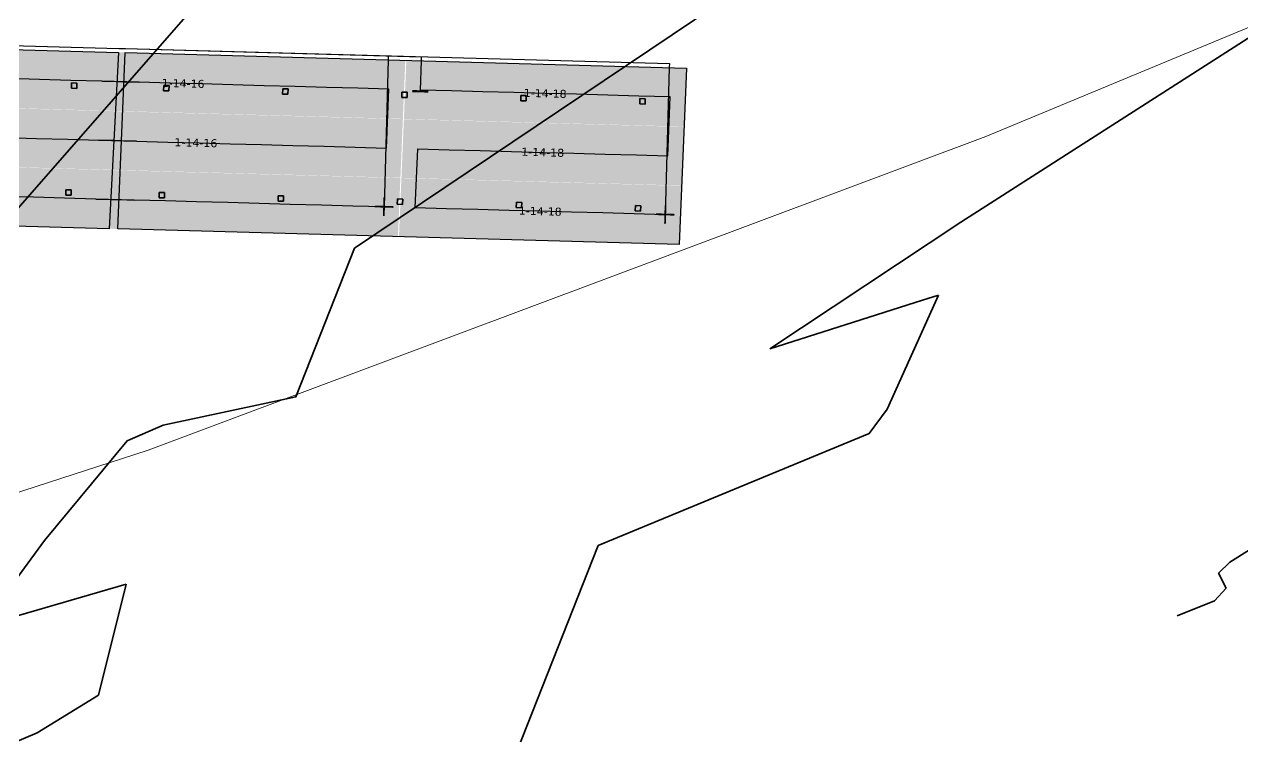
# Model space of a CAD drawing. Header units: metres. Extents: x 1477905 to 1478744, y 4202276 to 4202610.
# Drawn here: x 1478475.23 to 1478520.89, y 4202397.27 to 4202423.98 of the extents above; entities that cross this region are included whole.
import ezdxf

# ---------------------------------------------------------------- set-up
doc = ezdxf.new("R2010")
doc.units = ezdxf.units.M
doc.layers.add('Nouveau Terrain - CN - Courbes', color=22, linetype='Continuous', lineweight=0)
for name, color, linetype in [('PVcase DC Extensions', 170, 'Continuous'), ('PVcase Device Coloring', 7, 'Continuous'), ('PVcase Polarity Symbols', 7, 'Continuous'), ('PVcase Poles', 7, 'Continuous'), ('PVcase PV Area', 30, 'Continuous'), ('PVcase PV Modules (full frames)', 142, 'Continuous'), ('PVcase PV Modules (optimised)', 142, 'Continuous'), ('PVcase String Cables', 150, 'Continuous'), ('PVcase Stringing Numbers', 7, 'Continuous'), ('PVcase Strings', 92, 'Continuous')]:
    doc.layers.add(name, color=color, linetype=linetype)
doc.styles.get("Standard").update_dxf_attribs({"font": 'verdana.ttf'})
doc.styles.add('UBS-Style de texte', font='verdana.ttf')

# ---------------------------------------------------------------- blocks, each defined once
blk = doc.blocks.new('3P18@15DEG F FX ID2 PVBlock')
at = {"layer": 'PVcase PV Modules (optimised)', "color": 0}
blk.add_polyline3d([(0, 0, 1.773945735132677), (21.06698842950539, -0.5810537936249747, 1.773945735132684), (20.88445742833418, -7.198992669318526, 7.019385073192552e-15), (-0.182531001171211, -6.617938875693552, 0)], close=True, dxfattribs=at)

msp = doc.modelspace()

# ---------------------------------------------------------------- hatches: boundary and pattern name
at = {"layer": 'PVcase Device Coloring', "true_color": 0x00ff40, "transparency": 33554582}
for points in [[(1478472.948912517, 4202423.089385308), (1478472.856867017, 4202420.890708223), (1478489.417542936, 4202420.433944146), (1478489.509588436, 4202422.632621231)], [(1478489.548518314, 4202422.631547497), (1478489.456472814, 4202420.432870411), (1478499.955561439, 4202420.143292464), (1478500.047606939, 4202422.34196955)], [(1478473.999585649, 4202420.849527687), (1478473.907540149, 4202418.650850601), (1478489.325093373, 4202418.225615273), (1478489.417138873, 4202420.424292359)], [(1478489.456068751, 4202420.423218624), (1478489.364023251, 4202418.224541538), (1478499.863111876, 4202417.934963591), (1478499.955157376, 4202420.133640677)], [(1478457.540092537, 4202419.092622272), (1478457.448047037, 4202416.893945186), (1478489.23264381, 4202416.0172864), (1478489.32468931, 4202418.215963486)], [(1478489.363619188, 4202418.214889751), (1478489.271573688, 4202416.016212665), (1478499.770662313, 4202415.726634718), (1478499.862707813, 4202417.925311804)]]:
    msp.add_hatch(color=100, dxfattribs=at).paths.add_polyline_path(points, flags=0)

# ---------------------------------------------------------------- linework, layer by layer
at = {"layer": 'Nouveau Terrain - CN - Courbes', "linetype": 'Continuous', "lineweight": 35}
for points in [[(1478503.170092912, 4202411.813479084, 64), (1478510.323858929, 4202416.562331184, 64), (1478565.267970728, 4202451.771475171, 64), (1478567.421677973, 4202454.804048281, 64), (1478571.214159085, 4202457.672936547, 64), (1478578.792609371, 4202462.916369656, 64), (1478593.287892865, 4202474.512666886, 64), (1478608.062461353, 4202484.182567366, 64), (1478610.890795148, 4202488.683412197, 64), (1478615.589666574, 4202495.221847838, 64)], [(1478479.04729392, 4202402.991108484, 65), (1478473.620589757, 4202401.417096424, 65), (1478475.985826699, 4202404.625406353, 65), (1478479.081299543, 4202408.366937595, 65), (1478480.429402437, 4202408.946411879, 65), (1478485.40812982, 4202410.008290214, 65), (1478487.609477454, 4202415.586895473, 65), (1478513.964444778, 4202433.312340741, 65), (1478556.971374048, 4202460.598036304, 65), (1478557.432209718, 4202461.599895009, 65), (1478559.407499856, 4202462.247799107, 65), (1478561.959309776, 4202463.805026239, 65), (1478569.909404268, 4202469.411276964, 65), (1478584.394987576, 4202477.759410393, 65), (1478587.342653569, 4202479.804456011, 65)], [(1478460.05602341, 4202398.024387334, 66), (1478459.212787518, 4202398.190406777, 66), (1478462.015698838, 4202401.475463587, 66), (1478465.607678771, 4202405.935287581, 66), (1478474.120264327, 4202416.931485549, 66), (1478475.004602611, 4202417.081417836, 66), (1478482.580715698, 4202425.772784553, 66), (1478516.306781525, 4202448.862316032, 66), (1478517.882323446, 4202450.561830505, 66), (1478520.160226136, 4202452.125735318, 66), (1478525.940551864, 4202455.216131345, 66), (1478534.350687071, 4202460.458383814, 66), (1478536.699811654, 4202461.468913687, 66), (1478544.439863948, 4202462.628009935, 66)], [(1478518.429426764, 4202401.797377984, 63.00000000000001), (1478519.835982217, 4202402.364399529, 63.00000000000001), (1478520.267950023, 4202402.845210802, 63.00000000000001), (1478519.98667308, 4202403.400222328, 63.00000000000001), (1478520.409490338, 4202403.819477651, 63.00000000000001), (1478522.520669698, 4202405.135444006, 63.00000000000001), (1478526.356379845, 4202409.092463017, 63.00000000000001), (1478533.280413434, 4202417.420699934, 63.00000000000001)], [(1478496.733978996, 4202404.442671555, 64), (1478506.897039722, 4202408.644492743, 64), (1478507.571601508, 4202409.555015524, 64), (1478509.491779255, 4202413.827469031, 64)], [(1478509.491737134, 4202413.827454038, 64), (1478508.893839056, 4202413.636973253, 64), (1478503.170092897, 4202411.813479078, 64)], [(1478438.709565016, 4202372.520661261, 64), (1478443.338444181, 4202378.403055453, 64), (1478444.488387055, 4202378.946214647, 64), (1478445.915747103, 4202380.968610316, 64), (1478446.548088809, 4202381.329732593, 64), (1478448.014571362, 4202381.427869181, 64), (1478452.808464557, 4202380.54994715, 64), (1478468.382779598, 4202388.863402195, 64), (1478469.38708419, 4202388.951032409, 64), (1478469.893860999, 4202388.53540921, 64), (1478470.115014928, 4202387.963480722, 64), (1478470.166251383, 4202382.91130514, 64), (1478471.203958467, 4202383.198428504, 64), (1478473.624110251, 4202385.60516661, 64), (1478475.942424197, 4202388.347162284, 64), (1478478.126522504, 4202389.860261194, 64), (1478481.103730753, 4202391.241261609, 64), (1478489.815916893, 4202393.90963947, 64), (1478492.660751804, 4202394.577798045, 64), (1478492.937204179, 4202394.820970888, 64), (1478496.733979003, 4202404.442671558, 64)], [(1478444.317707832, 4202389.122941437, 65), (1478452.320976969, 4202387.39542856, 65), (1478461.128824437, 4202392.08304166, 65), (1478463.435312966, 4202392.807975201, 65), (1478465.176375953, 4202392.94605606, 65), (1478475.716625729, 4202397.412515762, 65), (1478478.005212079, 4202398.828128396, 65), (1478479.047317581, 4202402.991116906, 65)]]:
    msp.add_polyline3d(points, dxfattribs=at)
at = {"layer": 'PVcase DC Extensions'}
for points in [[(1478478.138247965, 4202421.845649063, 68.11092409021587), (1478478.702514193, 4202421.830085898, 68.05753482929559), (1478478.964477062, 4202421.822860636, 68.03453108042423), (1478479.530457595, 4202421.807250188, 68.00434251140028)], [(1478479.438008032, 4202419.598921315, 67.413004478205), (1478478.872027499, 4202419.614531762, 67.44319304689436), (1478478.585842908, 4202419.62242509, 67.46798790812448), (1478478.021576681, 4202419.637988255, 67.52137716927575)], [(1478477.904905397, 4202417.430327448, 66.93183024854456), (1478478.469171623, 4202417.414764282, 66.87844098718438), (1478478.779577936, 4202417.40620289, 66.85185501386685), (1478479.345558468, 4202417.390592442, 66.82166644500971)]]:
    msp.add_polyline3d(points, dxfattribs=at)
at = {"layer": 'PVcase Poles'}
for points in [[(1478476.998167527, 4202421.581170924, 65.17408397632488), (1478477.003681679, 4202421.781094896, 65.17408397632488), (1478477.003681679, 4202421.781094896, 68.19223666537009), (1478476.998167527, 4202421.581170924, 68.13840766373302), (1478476.998167527, 4202421.581170924, 65.17408397632488), (1478477.198091498, 4202421.575656772, 65.17408397632488), (1478477.198091498, 4202421.575656772, 68.11949142776339), (1478476.998167527, 4202421.581170924, 68.13840766373302), (1478477.198091498, 4202421.575656772, 68.11949142776339), (1478477.20360565, 4202421.775580743, 68.17332042940046), (1478477.20360565, 4202421.775580743, 65.17408397632488), (1478477.198091498, 4202421.575656772, 65.17408397632488), (1478477.20360565, 4202421.775580743, 65.17408397632488), (1478477.003681679, 4202421.781094896, 65.17408397632488), (1478477.20360565, 4202421.775580743, 65.17408397632488), (1478477.20360565, 4202421.775580743, 68.17332042940046), (1478477.003681679, 4202421.781094896, 68.19223666537009)], [(1478480.450690121, 4202421.485946049, 64.85072911420602), (1478480.456204273, 4202421.685870021, 64.85072911420602), (1478480.456204273, 4202421.685870021, 67.92911484109595), (1478480.450690121, 4202421.485946049, 67.8754488829016), (1478480.450690121, 4202421.485946049, 64.85072911420602), (1478480.650614092, 4202421.480431897, 64.85072911420602), (1478480.650614092, 4202421.480431897, 67.86478523236384), (1478480.450690121, 4202421.485946049, 67.8754488829016), (1478480.650614092, 4202421.480431897, 67.86478523236384), (1478480.656128244, 4202421.680355868, 67.9184511905582), (1478480.656128244, 4202421.680355868, 64.85072911420602), (1478480.650614092, 4202421.480431897, 64.85072911420602), (1478480.656128244, 4202421.680355868, 64.85072911420602), (1478480.456204273, 4202421.685870021, 64.85072911420602), (1478480.656128244, 4202421.680355868, 64.85072911420602), (1478480.656128244, 4202421.680355868, 67.9184511905582), (1478480.456204273, 4202421.685870021, 67.92911484109595)], [(1478484.911654854, 4202421.362907083, 64.53827959092459), (1478484.917169007, 4202421.562831054, 64.53827959092459), (1478484.917169007, 4202421.562831054, 67.69117354433908), (1478484.911654854, 4202421.362907083, 67.63750758614471), (1478484.911654854, 4202421.362907083, 64.53827959092459), (1478485.111578825, 4202421.35739293, 64.53827959092459), (1478485.111578825, 4202421.35739293, 67.62684393560696), (1478484.911654854, 4202421.362907083, 67.63750758614471), (1478485.111578825, 4202421.35739293, 67.62684393560696), (1478485.117092978, 4202421.557316902, 67.68050989380133), (1478485.117092978, 4202421.557316902, 64.53827959092459), (1478485.111578825, 4202421.35739293, 64.53827959092459), (1478485.117092978, 4202421.557316902, 64.53827959092459), (1478484.917169007, 4202421.562831054, 64.53827959092459), (1478485.117092978, 4202421.557316902, 64.53827959092459), (1478485.117092978, 4202421.557316902, 67.68050989380133), (1478484.917169007, 4202421.562831054, 67.69117354433908)], [(1478489.372619588, 4202421.239868116, 64.33062118720171), (1478489.37813374, 4202421.439792087, 64.33062118720171), (1478489.37813374, 4202421.439792087, 67.45323224734172), (1478489.372619588, 4202421.239868116, 67.39956628914734), (1478489.372619588, 4202421.239868116, 64.33062118720171), (1478489.572543558, 4202421.234353963, 64.33062118720171), (1478489.572543558, 4202421.234353963, 67.3889026386096), (1478489.372619588, 4202421.239868116, 67.39956628914734), (1478489.572543558, 4202421.234353963, 67.3889026386096), (1478489.578057711, 4202421.434277935, 67.44256859680397), (1478489.578057711, 4202421.434277935, 64.33062118720171), (1478489.572543558, 4202421.234353963, 64.33062118720171), (1478489.578057711, 4202421.434277935, 64.33062118720171), (1478489.37813374, 4202421.439792087, 64.33062118720171), (1478489.578057711, 4202421.434277935, 64.33062118720171), (1478489.578057711, 4202421.434277935, 67.44256859680397), (1478489.37813374, 4202421.439792087, 67.45323224734172)], [(1478493.833584321, 4202421.116829149, 64.10061605448111), (1478493.839098473, 4202421.316753121, 64.10061605448111), (1478493.839098473, 4202421.316753121, 67.21529095059553), (1478493.833584321, 4202421.116829149, 67.16162499240116), (1478493.833584321, 4202421.116829149, 64.10061605448111), (1478494.033508292, 4202421.111314997, 64.10061605448111), (1478494.033508292, 4202421.111314997, 67.15096134186341), (1478493.833584321, 4202421.116829149, 67.16162499240116), (1478494.033508292, 4202421.111314997, 67.15096134186341), (1478494.039022444, 4202421.311238969, 67.20462730005778), (1478494.039022444, 4202421.311238969, 64.10061605448111), (1478494.033508292, 4202421.111314997, 64.10061605448111), (1478494.039022444, 4202421.311238969, 64.10061605448111), (1478493.839098473, 4202421.316753121, 64.10061605448111), (1478494.039022444, 4202421.311238969, 64.10061605448111), (1478494.039022444, 4202421.311238969, 67.20462730005778), (1478493.839098473, 4202421.316753121, 67.21529095059553)], [(1478498.294549054, 4202420.993790183, 63.87712521345975), (1478498.300063207, 4202421.193714155, 63.87712521345975), (1478498.300063207, 4202421.193714155, 66.97734965383864), (1478498.294549054, 4202420.993790183, 66.92368369564429), (1478498.294549054, 4202420.993790183, 63.87712521345975), (1478498.494473025, 4202420.988276031, 63.87712521345975), (1478498.494473025, 4202420.988276031, 66.91302004510652), (1478498.294549054, 4202420.993790183, 66.92368369564429), (1478498.494473025, 4202420.988276031, 66.91302004510652), (1478498.499987178, 4202421.188200003, 66.9666860033009), (1478498.499987178, 4202421.188200003, 63.87712521345975), (1478498.494473025, 4202420.988276031, 63.87712521345975), (1478498.499987178, 4202421.188200003, 63.87712521345975), (1478498.300063207, 4202421.193714155, 63.87712521345975), (1478498.499987178, 4202421.188200003, 63.87712521345975), (1478498.499987178, 4202421.188200003, 66.9666860033009), (1478498.300063207, 4202421.193714155, 66.97734965383864)], [(1478476.786420733, 4202417.57448582, 64.82993867904048), (1478476.791934886, 4202417.774409791, 64.82993867904048), (1478476.791934886, 4202417.774409791, 67.12226755682488), (1478476.786420733, 4202417.57448582, 67.06843855518781), (1478476.786420733, 4202417.57448582, 64.82993867904048), (1478476.986344704, 4202417.568971667, 64.82993867904048), (1478476.986344704, 4202417.568971667, 67.0495223192182), (1478476.786420733, 4202417.57448582, 67.06843855518781), (1478476.986344704, 4202417.568971667, 67.0495223192182), (1478476.991858857, 4202417.768895639, 67.10335132085527), (1478476.991858857, 4202417.768895639, 64.82993867904048), (1478476.986344704, 4202417.568971667, 64.82993867904048), (1478476.991858857, 4202417.768895639, 64.82993867904048), (1478476.791934886, 4202417.774409791, 64.82993867904048), (1478476.991858857, 4202417.768895639, 64.82993867904048), (1478476.991858857, 4202417.768895639, 67.10335132085527), (1478476.791934886, 4202417.774409791, 67.12226755682488)], [(1478480.282903346, 4202417.478048473, 64.51114026973161), (1478480.288417499, 4202417.677972444, 64.51114026973161), (1478480.288417499, 4202417.677972444, 66.85589504159795), (1478480.282903346, 4202417.478048473, 66.80222908340357), (1478480.282903346, 4202417.478048473, 64.51114026973161), (1478480.482827317, 4202417.47253432, 64.51114026973161), (1478480.482827317, 4202417.47253432, 66.79156543286582), (1478480.282903346, 4202417.478048473, 66.80222908340357), (1478480.482827317, 4202417.47253432, 66.79156543286582), (1478480.488341469, 4202417.672458292, 66.8452313910602), (1478480.488341469, 4202417.672458292, 64.51114026973161), (1478480.482827317, 4202417.47253432, 64.51114026973161), (1478480.488341469, 4202417.672458292, 64.51114026973161), (1478480.288417499, 4202417.677972444, 64.51114026973161), (1478480.488341469, 4202417.672458292, 64.51114026973161), (1478480.488341469, 4202417.672458292, 66.8452313910602), (1478480.288417499, 4202417.677972444, 66.85589504159795)], [(1478484.743868079, 4202417.355009506, 64.27069514933649), (1478484.749382232, 4202417.554933478, 64.27069514933649), (1478484.749382232, 4202417.554933478, 66.61795374486243), (1478484.743868079, 4202417.355009506, 66.56428778666806), (1478484.743868079, 4202417.355009506, 64.27069514933649), (1478484.94379205, 4202417.349495354, 64.27069514933649), (1478484.94379205, 4202417.349495354, 66.55362413613031), (1478484.743868079, 4202417.355009506, 66.56428778666806), (1478484.94379205, 4202417.349495354, 66.55362413613031), (1478484.949306202, 4202417.549419326, 66.60729009432468), (1478484.949306202, 4202417.549419326, 64.27069514933649), (1478484.94379205, 4202417.349495354, 64.27069514933649), (1478484.949306202, 4202417.549419326, 64.27069514933649), (1478484.749382232, 4202417.554933478, 64.27069514933649), (1478484.949306202, 4202417.549419326, 64.27069514933649), (1478484.949306202, 4202417.549419326, 66.60729009432468), (1478484.749382232, 4202417.554933478, 66.61795374486243)], [(1478489.204832813, 4202417.231970539, 64.04215292655634), (1478489.210346965, 4202417.431894511, 64.04215292655634), (1478489.210346965, 4202417.431894511, 66.38001244786507), (1478489.204832813, 4202417.231970539, 66.3263464896707), (1478489.204832813, 4202417.231970539, 64.04215292655634), (1478489.404756783, 4202417.226456387, 64.04215292655634), (1478489.404756783, 4202417.226456387, 66.31568283913295), (1478489.204832813, 4202417.231970539, 66.3263464896707), (1478489.404756783, 4202417.226456387, 66.31568283913295), (1478489.410270936, 4202417.426380359, 66.36934879732732), (1478489.410270936, 4202417.426380359, 64.04215292655634), (1478489.404756783, 4202417.226456387, 64.04215292655634), (1478489.410270936, 4202417.426380359, 64.04215292655634), (1478489.210346965, 4202417.431894511, 64.04215292655634), (1478489.410270936, 4202417.426380359, 64.04215292655634), (1478489.410270936, 4202417.426380359, 66.36934879732732), (1478489.210346965, 4202417.431894511, 66.38001244786507)], [(1478493.665797546, 4202417.108931574, 63.82280176739158), (1478493.671311698, 4202417.308855546, 63.82280176739158), (1478493.671311698, 4202417.308855546, 66.14207115137006), (1478493.665797546, 4202417.108931574, 66.08840519317569), (1478493.665797546, 4202417.108931574, 63.82280176739158), (1478493.865721517, 4202417.103417422, 63.82280176739158), (1478493.865721517, 4202417.103417422, 66.07774154263794), (1478493.665797546, 4202417.108931574, 66.08840519317569), (1478493.865721517, 4202417.103417422, 66.07774154263794), (1478493.871235669, 4202417.303341393, 66.13140750083231), (1478493.871235669, 4202417.303341393, 63.82280176739158), (1478493.865721517, 4202417.103417422, 63.82280176739158), (1478493.871235669, 4202417.303341393, 63.82280176739158), (1478493.671311698, 4202417.308855546, 63.82280176739158), (1478493.871235669, 4202417.303341393, 63.82280176739158), (1478493.871235669, 4202417.303341393, 66.13140750083231), (1478493.671311698, 4202417.308855546, 66.14207115137006)], [(1478498.12676228, 4202416.985892607, 63.60345060785431), (1478498.132276432, 4202417.185816579, 63.60345060785431), (1478498.132276432, 4202417.185816579, 65.90412985435132), (1478498.12676228, 4202416.985892607, 65.85046389615695), (1478498.12676228, 4202416.985892607, 63.60345060785431), (1478498.32668625, 4202416.980378455, 63.60345060785431), (1478498.32668625, 4202416.980378455, 65.8398002456192), (1478498.12676228, 4202416.985892607, 65.85046389615695), (1478498.32668625, 4202416.980378455, 65.8398002456192), (1478498.332200403, 4202417.180302426, 65.89346620381357), (1478498.332200403, 4202417.180302426, 63.60345060785431), (1478498.32668625, 4202416.980378455, 63.60345060785431), (1478498.332200403, 4202417.180302426, 63.60345060785431), (1478498.132276432, 4202417.185816579, 63.60345060785431), (1478498.332200403, 4202417.180302426, 63.60345060785431), (1478498.332200403, 4202417.180302426, 65.89346620381357), (1478498.132276432, 4202417.185816579, 65.90412985435132)]]:
    msp.add_polyline3d(points, dxfattribs=at)
at = {"layer": 'PVcase PV Area', "color": 92, "lineweight": 0, "ltscale": 0.3}
msp.add_lwpolyline([(1478339.259568284, 4202438.995625216), (1478350.068033775, 4202437.937223447), (1478351.232465833, 4202444.959349633), (1478540.534256194, 4202439.738170348), (1478540.901876147, 4202436.232162382, -0.3139956367760866), (1478536.12052433, 4202430.113600746), (1478511.262201618, 4202419.774277388), (1478479.866163529, 4202408.008974139), (1478455.566751942, 4202400.12618837), (1478424.996123794, 4202392.130042891), (1478405.950104405, 4202386.211767361, -0.1137883790422365), (1478401.394384891, 4202385.911842342), (1478394.320368514, 4202388.689042576), (1478385.824395231, 4202392.672774198, 0.4395017912573829), (1478355.370027866, 4202381.467339296), (1478354.099964637, 4202377.634699788, -0.2556769067150101), (1478348.901034069, 4202372.930065227), (1478337.373768455, 4202370.62308633)], format="xyb", close=True, dxfattribs=at)
at = {"layer": 'PVcase String Cables'}
for points in [[(1478457.795126071, 4202423.657402694, 70.33546205716722), (1478478.7685136, 4202423.07893052, 68.35101994359718), (1478479.016774561, 4202423.072083174, 68.3289078374909), (1478499.407038083, 4202422.509694288, 67.24132117537373), (1478499.402902468, 4202422.359751303, 67.24120707709834), (1478499.25070453, 4202416.841583709, 65.75995523464158)], [(1478457.795126071, 4202423.657402693, 70.33546205716257), (1478478.7685136, 4202423.078930515, 68.35101994359128), (1478479.016774561, 4202423.072083168, 68.32890783748877), (1478490.102944774, 4202422.766312771, 67.73758782608711), (1478490.09880916, 4202422.61636979, 67.7374737278097), (1478490.068476098, 4202421.516598506, 67.44226010591153)], [(1478457.795126071, 4202423.657402693, 70.33546205716257), (1478478.7685136, 4202423.078930514, 68.35101994358662), (1478479.016774561, 4202423.072083167, 68.3289078374867), (1478488.86901958, 4202422.800345965, 67.80340358085209), (1478488.864883965, 4202422.650402985, 67.80328948257468), (1478488.712686027, 4202417.132235391, 66.32203764013035)]]:
    msp.add_polyline3d(points, dxfattribs=at)
at = {"layer": 'PVcase Strings'}
for points in [[(1478474.519543432, 4202419.734578696), (1478475.686887848, 4202419.702381883), (1478476.854232265, 4202419.670185069), (1478478.021576681, 4202419.637988255), (1478479.438008032, 4202419.598921315), (1478480.608898976, 4202419.566626684), (1478481.779789921, 4202419.534332052), (1478482.950680866, 4202419.502037421), (1478484.121571811, 4202419.46974279), (1478485.292462755, 4202419.437448158), (1478486.4633537, 4202419.405153527), (1478487.634244645, 4202419.372858895), (1478488.80513559, 4202419.340564264), (1478488.897585153, 4202421.548893137), (1478487.726694208, 4202421.581187768), (1478486.555803263, 4202421.6134824), (1478485.384912319, 4202421.645777031), (1478484.214021374, 4202421.678071663), (1478483.043130429, 4202421.710366294), (1478481.872239484, 4202421.742660925), (1478480.701348539, 4202421.774955557), (1478479.530457595, 4202421.807250188), (1478478.138247965, 4202421.845649063), (1478476.970903549, 4202421.877845876), (1478475.803559133, 4202421.91004269), (1478474.636214717, 4202421.942239503)], [(1478499.25070453, 4202416.841583709), (1478498.079813585, 4202416.87387834), (1478496.90892264, 4202416.906172971), (1478495.738031695, 4202416.938467603), (1478494.567140751, 4202416.970762234), (1478493.396249806, 4202417.003056866), (1478492.225358861, 4202417.035351497), (1478491.054467916, 4202417.067646128), (1478489.883576971, 4202417.09994076), (1478489.976026535, 4202419.308269633), (1478491.146917479, 4202419.275975001), (1478492.317808424, 4202419.24368037), (1478493.488699369, 4202419.211385739), (1478494.659590314, 4202419.179091107), (1478495.830481258, 4202419.146796476), (1478497.001372203, 4202419.114501844), (1478498.172263148, 4202419.082207213), (1478499.343154093, 4202419.049912582), (1478499.435603656, 4202421.258241455), (1478498.264712711, 4202421.290536086), (1478497.093821766, 4202421.322830717), (1478495.922930822, 4202421.355125349), (1478494.752039877, 4202421.38741998), (1478493.581148932, 4202421.419714612), (1478492.410257987, 4202421.452009243), (1478491.239367042, 4202421.484303874), (1478490.068476098, 4202421.516598506)], [(1478488.712686027, 4202417.132235391), (1478487.541795082, 4202417.164530022), (1478486.370904137, 4202417.196824654), (1478485.200013192, 4202417.229119285), (1478484.029122248, 4202417.261413917), (1478482.858231303, 4202417.293708548), (1478481.687340358, 4202417.326003179), (1478480.516449413, 4202417.358297811), (1478479.345558468, 4202417.390592442), (1478477.904905397, 4202417.430327448), (1478476.73756098, 4202417.462524261), (1478475.570216564, 4202417.494721076), (1478474.402872148, 4202417.526917889)]]:
    msp.add_lwpolyline(points, dxfattribs=at)

# ---------------------------------------------------------------- block references
at = {"layer": 'PVcase PV Modules (full frames)', "extrusion": (0.09412515949910816, -0.002596089193551462, 0.9955569871535063), "rotation": 271.5798884593579}
msp.add_blockref('3P18@15DEG F FX ID2 PVBlock', (4241588.181053576, -1355973.595207812, 128318.4577938365), dxfattribs=at)
at = {"layer": 'PVcase PV Modules (full frames)', "extrusion": (0.05322238631062388, -0.001467939737805608, 0.9985816054526184), "rotation": 271.5798884593579}
msp.add_blockref('3P18@15DEG F FX ID2 PVBlock', (4241588.181053577, -1360117.407433189, 72585.73549116062), dxfattribs=at)

# ---------------------------------------------------------------- texts
at = {"layer": 'PVcase Polarity Symbols', "color": 7, "insert": (1478490.068476098, 4202421.516598506), "char_height": 0.7000000000000001, "attachment_point": 5, "rotation": 358.42011154064215}
msp.add_mtext('−', dxfattribs=at)
at = {"layer": 'PVcase Polarity Symbols', "color": 1, "char_height": 0.7000000000000001, "attachment_point": 5, "rotation": 358.42011154064215}
for insert in [(1478488.712686027, 4202417.132235391), (1478499.25070453, 4202416.841583709)]:
    msp.add_mtext('＋', dxfattribs=dict(at, insert=insert))
at = {"layer": 'PVcase Stringing Numbers', "color": 18, "true_color": 0x000000, "char_height": 0.3, "attachment_point": 5, "rotation": 358.42011154064215, "style": 'UBS-Style de texte', "bg_fill": 1, "box_fill_scale": 1.5, "bg_fill_color": 7, "bg_fill_true_color": 16777215, "bg_fill_transparency": 0}
for s, insert in [('1-14-16', (1478481.183227727, 4202421.761664728)), ('1-14-18', (1478494.752039877, 4202421.38741998)), ('1-14-16', (1478481.662339511, 4202419.53757148)), ('1-14-18', (1478494.659590314, 4202419.179091107)), ('1-14-18', (1478494.567140751, 4202416.970762234))]:
    msp.add_mtext(s, dxfattribs=dict(at, insert=insert))

doc.saveas('drawing.dxf')
